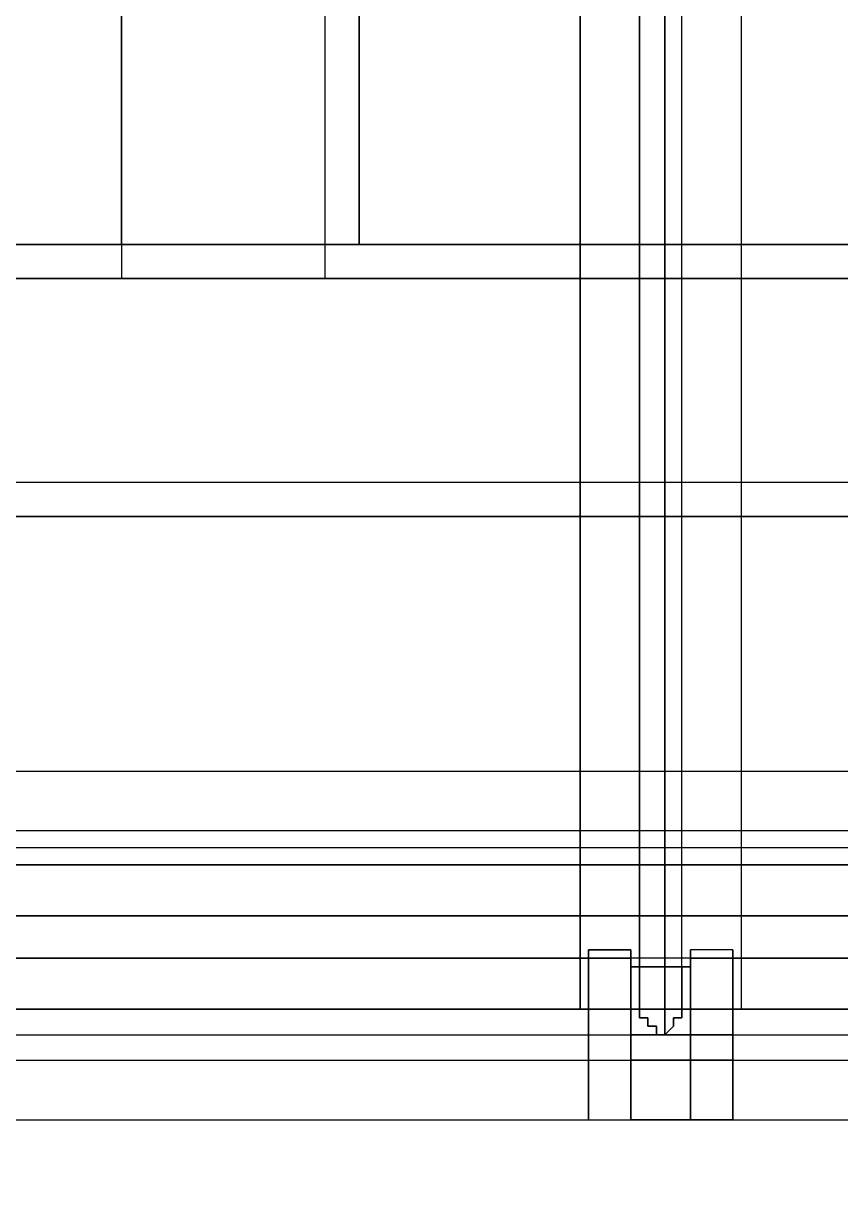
# Model space of a CAD drawing. Header units: metres. Extents: x 114 to 218, y 8 to 180.
# Drawn here: x 184.131 to 185.612, y 84.456 to 86.564 of the extents above; entities that cross this region are included whole.
import ezdxf

# ---------------------------------------------------------------- set-up
doc = ezdxf.new("R2010")
doc.units = ezdxf.units.M
doc.header["$MEASUREMENT"] = 0
for name, color, linetype in [('_Route', 7, 'Continuous'), ('A-2D-I-WALL', 7, 'Continuous'), ('A-3D-I-WALL', 7, 'Continuous'), ('PL-DCW-Fitting', 7, 'Continuous'), ('PL-DCW-Pipe', 7, 'Continuous'), ('PL-DCW-Pipe_Fitting-Insulation', 7, 'Continuous'), ('PL-DHWR-Pipe', 7, 'Continuous'), ('PL-DHWR-Pipe_Fitting-Insulation', 7, 'Continuous')]:
    doc.layers.add(name, color=color, linetype=linetype)

msp = doc.modelspace()

# ---------------------------------------------------------------- linework, layer by layer
at = {"layer": '_Route', "color": 4, "true_color": 0x00ffff}
for points in [[(185.2934, 89.3781), (185.2934, 84.7328)], [(185.2934, 89.3781), (185.2934, 84.7328)], [(193.461, 85.4557), (193.461, 85.0712), (169.3117, 85.0712), (169.3117, 65.721), (150.623, 65.721), (150.623, 77.2265), (141.1786, 77.2265), (140.8402, 77.2265), (130.5806, 77.2265), (130.2422, 77.2265), (126.489, 77.2265)], [(193.461, 85.4557), (193.461, 85.0712), (169.3117, 85.0712), (169.3117, 65.721), (150.623, 65.721), (150.623, 77.2265), (141.1786, 77.2265), (140.8402, 77.2265), (130.5806, 77.2265), (130.2422, 77.2265), (126.489, 77.2265)], [(165.8816, 84.7328), (196.7835, 84.7328)], [(165.8816, 84.7328), (196.7835, 84.7328)]]:
    msp.add_lwpolyline(points, dxfattribs=at)
at = {"layer": 'A-2D-I-WALL', "color": 9, "true_color": 0xbababa}
for points in [[(184.6781, 86.1018), (184.6781, 89.7934)], [(184.3089, 89.7318), (184.3089, 86.1633)], [(184.7396, 86.1633), (184.7396, 89.7318)], [(182.5554, 85.6711), (188.8619, 85.6711), (188.8619, 86.1633), (184.7396, 86.1633)], [(184.3089, 86.1633), (182.5554, 86.1633)], [(184.3089, 86.1633), (184.3089, 86.1018)], [(188.8004, 86.1018), (182.4939, 86.1018)], [(188.8004, 85.7326), (182.4939, 85.7326)]]:
    msp.add_lwpolyline(points, dxfattribs=at)
at = {"layer": 'A-3D-I-WALL', "color": 42, "true_color": 0xdda500}
for points in [[(184.3089, 89.7318), (184.3089, 86.1633), (184.3089, 89.7318)], [(184.7396, 89.7318), (184.7396, 86.1633), (184.7396, 89.7318)], [(188.8619, 86.1018), (188.8619, 86.1633), (182.5554, 86.1633), (182.5554, 86.1018), (188.8004, 86.1018), (188.8004, 85.7326), (188.8619, 85.7326), (188.8619, 86.1018)], [(182.5554, 85.6711), (188.8619, 85.6711), (188.8619, 85.7326), (188.8004, 85.7326), (182.5554, 85.7326), (182.5554, 85.6711), (182.5554, 86.1633), (188.8619, 86.1633)], [(182.5554, 85.6711), (182.5554, 86.1633), (184.3089, 86.1633), (184.7396, 86.1633), (188.8619, 86.1633), (188.8619, 85.6711), (182.5554, 85.6711), (188.8619, 85.6711)], [(184.3089, 86.1633), (184.3089, 86.1633)], [(184.3089, 86.1633), (184.7396, 86.1633)], [(184.7396, 86.1633), (184.3089, 86.1633)], [(184.3089, 86.1633), (184.3089, 86.1633)], [(184.7396, 86.1633), (184.7396, 86.1633)], [(184.7396, 86.1633), (184.7396, 86.1633)]]:
    msp.add_lwpolyline(points, dxfattribs=at)
at = {"layer": 'PL-DCW-Fitting', "color": 152, "true_color": 0x006edd}
for points in [[(185.3395, 84.8558), (185.3241, 84.8558), (185.2934, 84.8558), (185.2472, 84.8558), (185.2318, 84.8558), (185.2472, 84.8558), (185.2934, 84.8558), (185.3241, 84.8558), (185.2934, 84.8558), (185.2626, 84.8558), (185.2472, 84.8558), (185.2626, 84.8558), (185.2934, 84.8558), (185.3241, 84.8558), (185.3395, 84.8558)], [(185.2318, 84.8558), (185.2318, 84.7789)], [(185.2318, 84.8558), (185.2318, 84.8558)], [(185.2318, 84.8558), (185.2318, 84.7789)], [(185.3395, 84.8558), (185.3241, 84.8558), (185.2934, 84.8558), (185.2472, 84.8558), (185.2318, 84.8558), (185.2472, 84.8558), (185.2934, 84.8558), (185.3241, 84.8558), (185.2934, 84.8558), (185.2626, 84.8558), (185.2472, 84.8558), (185.2626, 84.8558), (185.2934, 84.8558), (185.3241, 84.8558), (185.3395, 84.8558)], [(185.2318, 84.8558), (185.2318, 84.7789)], [(185.2318, 84.8558), (185.2318, 84.8558)], [(185.2318, 84.8558), (185.2318, 84.7789)], [(185.2472, 84.8558), (185.2472, 84.7789)], [(185.2472, 84.8558), (185.2472, 84.8558)], [(185.2472, 84.8558), (185.2472, 84.7789)], [(185.2472, 84.8558), (185.2472, 84.7789)], [(185.2472, 84.8558), (185.2472, 84.8558)], [(185.2472, 84.8558), (185.2472, 84.7789)], [(185.2934, 84.8558), (185.2934, 84.7789)], [(185.2934, 84.8558), (185.2934, 84.7789)], [(185.2934, 84.8558), (185.2934, 84.7789)], [(185.2934, 84.8558), (185.2934, 84.7789)], [(185.2934, 84.8558), (185.2934, 84.7789)], [(185.2934, 84.8558), (185.2934, 84.7789)], [(185.2934, 84.8558), (185.2934, 84.7789)], [(185.2934, 84.8558), (185.2934, 84.7789)], [(185.3241, 84.8558), (185.3241, 84.7789)], [(185.3241, 84.7789), (185.3241, 84.8558)], [(185.3241, 84.8558), (185.3241, 84.7789)], [(185.3241, 84.7789), (185.3241, 84.8558)], [(185.3395, 84.8558), (185.3395, 84.7789)], [(185.3395, 84.7789), (185.3395, 84.8558)], [(185.3395, 84.8558), (185.3395, 84.7789)], [(185.3395, 84.7789), (185.3395, 84.8558)], [(185.1549, 84.7789), (185.1549, 84.7635), (185.1549, 84.7328), (185.1549, 84.702), (185.1549, 84.6866), (185.1549, 84.702), (185.1549, 84.7328), (185.1549, 84.7635), (185.1549, 84.7789), (185.1549, 84.7635), (185.1549, 84.7328), (185.1549, 84.702), (185.1549, 84.6866), (185.1549, 84.702), (185.1549, 84.7328), (185.1549, 84.7635), (185.1549, 84.7789)], [(185.1549, 84.7789), (185.2318, 84.7789)], [(185.1549, 84.7789), (185.2318, 84.7789)], [(185.2472, 84.7789), (185.2318, 84.7789), (185.1549, 84.7789)], [(185.2318, 84.7789), (185.1549, 84.7789)], [(185.1549, 84.7789), (185.1549, 84.7635), (185.1549, 84.7328), (185.1549, 84.702), (185.1549, 84.6866), (185.1549, 84.702), (185.1549, 84.7328), (185.1549, 84.7635), (185.1549, 84.7789), (185.1549, 84.7635), (185.1549, 84.7328), (185.1549, 84.702), (185.1549, 84.6866), (185.1549, 84.702), (185.1549, 84.7328), (185.1549, 84.7635), (185.1549, 84.7789)], [(185.1549, 84.7789), (185.2318, 84.7789)], [(185.1549, 84.7789), (185.2318, 84.7789)], [(185.2472, 84.7789), (185.2318, 84.7789), (185.1549, 84.7789)], [(185.2318, 84.7789), (185.1549, 84.7789)], [(185.2318, 84.6866), (185.2318, 84.702), (185.2318, 84.7328), (185.2318, 84.7635), (185.2318, 84.7789), (185.2318, 84.7635), (185.2318, 84.7328), (185.2318, 84.702), (185.2318, 84.6866), (185.2318, 84.702), (185.2318, 84.7328), (185.2318, 84.7635), (185.2318, 84.7789), (185.2318, 84.7635), (185.2318, 84.7328), (185.2318, 84.702), (185.2318, 84.6866)], [(185.2318, 84.7789), (185.2318, 84.7635), (185.2318, 84.7328), (185.2318, 84.702), (185.2318, 84.6866), (185.2318, 84.702), (185.2318, 84.7328), (185.2318, 84.7635), (185.2318, 84.7789)], [(185.3395, 84.7789), (185.3241, 84.7789), (185.2934, 84.7789), (185.2472, 84.7789), (185.2318, 84.7789), (185.2472, 84.7789), (185.2934, 84.7789), (185.3241, 84.7789), (185.3395, 84.7789)], [(185.2472, 84.7789), (185.2318, 84.7789)], [(185.2318, 84.7789), (185.2318, 84.7789)], [(185.2318, 84.6866), (185.2318, 84.702), (185.2318, 84.7328), (185.2318, 84.7635), (185.2318, 84.7789), (185.2318, 84.7635), (185.2318, 84.7328), (185.2318, 84.702), (185.2318, 84.6866), (185.2318, 84.702), (185.2318, 84.7328), (185.2318, 84.7635), (185.2318, 84.7789), (185.2318, 84.7635), (185.2318, 84.7328), (185.2318, 84.702), (185.2318, 84.6866)], [(185.2318, 84.7789), (185.2318, 84.7635), (185.2318, 84.7328), (185.2318, 84.702), (185.2318, 84.6866), (185.2318, 84.702), (185.2318, 84.7328), (185.2318, 84.7635), (185.2318, 84.7789)], [(185.3395, 84.7789), (185.3241, 84.7789), (185.2934, 84.7789), (185.2472, 84.7789), (185.2318, 84.7789), (185.2472, 84.7789), (185.2934, 84.7789), (185.3241, 84.7789), (185.3395, 84.7789)], [(185.2472, 84.7789), (185.2318, 84.7789)], [(185.2318, 84.7789), (185.2318, 84.7789)], [(185.2472, 84.7789), (185.2626, 84.7789), (185.2934, 84.7789), (185.3241, 84.7789), (185.2934, 84.7789), (185.2626, 84.7789), (185.2472, 84.7789)], [(185.2934, 84.7328), (185.278, 84.7328), (185.278, 84.7482), (185.2626, 84.7482), (185.2626, 84.7635), (185.2472, 84.7635), (185.2472, 84.7789), (185.2472, 84.7635), (185.2626, 84.7635), (185.2626, 84.7482), (185.278, 84.7482), (185.278, 84.7328), (185.2934, 84.7328), (185.3087, 84.7482), (185.3087, 84.7635), (185.3241, 84.7635), (185.3241, 84.7789), (185.3241, 84.7635), (185.3087, 84.7635), (185.3087, 84.7482), (185.2934, 84.7328)], [(185.3241, 84.7789), (185.2934, 84.7789), (185.2626, 84.7789), (185.2472, 84.7789), (185.2626, 84.7789), (185.2934, 84.7789), (185.3241, 84.7789)], [(185.2472, 84.7789), (185.2472, 84.7789)], [(185.2472, 84.7789), (185.2472, 84.7789)], [(185.2472, 84.7789), (185.2472, 84.7789)], [(185.2472, 84.7789), (185.2626, 84.7789), (185.2934, 84.7789), (185.3241, 84.7789), (185.2934, 84.7789), (185.2626, 84.7789), (185.2472, 84.7789)], [(185.2934, 84.7328), (185.278, 84.7328), (185.278, 84.7482), (185.2626, 84.7482), (185.2626, 84.7635), (185.2472, 84.7635), (185.2472, 84.7789), (185.2472, 84.7635), (185.2626, 84.7635), (185.2626, 84.7482), (185.278, 84.7482), (185.278, 84.7328), (185.2934, 84.7328), (185.3087, 84.7482), (185.3087, 84.7635), (185.3241, 84.7635), (185.3241, 84.7789), (185.3241, 84.7635), (185.3087, 84.7635), (185.3087, 84.7482), (185.2934, 84.7328)], [(185.3241, 84.7789), (185.2934, 84.7789), (185.2626, 84.7789), (185.2472, 84.7789), (185.2626, 84.7789), (185.2934, 84.7789), (185.3241, 84.7789)], [(185.2472, 84.7789), (185.2472, 84.7789)], [(185.2472, 84.7789), (185.2472, 84.7789)], [(185.2472, 84.7789), (185.2472, 84.7789)], [(185.2934, 84.7328), (185.2934, 84.7789)], [(185.2934, 84.7328), (185.2934, 84.7789)], [(185.2934, 84.7328), (185.2934, 84.7789)], [(185.2934, 84.7328), (185.2934, 84.7789)], [(185.3395, 84.7789), (185.3241, 84.7789)], [(185.3241, 84.7789), (185.3241, 84.7789)], [(185.3241, 84.7789), (185.3241, 84.7789)], [(185.3395, 84.7789), (185.3241, 84.7789)], [(185.3241, 84.7789), (185.3241, 84.7789)], [(185.3395, 84.7789), (185.3241, 84.7789)], [(185.3241, 84.7789), (185.3241, 84.7789)], [(185.3241, 84.7789), (185.3241, 84.7789)], [(185.3395, 84.7789), (185.3241, 84.7789)], [(185.3241, 84.7789), (185.3241, 84.7789)], [(185.3395, 84.6866), (185.3395, 84.702), (185.3395, 84.7328), (185.3395, 84.7635), (185.3395, 84.7789), (185.3395, 84.7635), (185.3395, 84.7328), (185.3395, 84.702), (185.3395, 84.6866)], [(185.3395, 84.7789), (185.3395, 84.7635), (185.3395, 84.7328), (185.3395, 84.702), (185.3395, 84.6866), (185.3395, 84.702), (185.3395, 84.7328), (185.3395, 84.7635), (185.3395, 84.7789), (185.3395, 84.7635), (185.3395, 84.7328), (185.3395, 84.702), (185.3395, 84.6866), (185.3395, 84.702), (185.3395, 84.7328), (185.3395, 84.7635), (185.3395, 84.7789)], [(185.4164, 84.7789), (185.3395, 84.7789)], [(185.4164, 84.7789), (185.3395, 84.7789)], [(185.3395, 84.7789), (185.3395, 84.7789)], [(185.3395, 84.7789), (185.3395, 84.7789)], [(185.4164, 84.7789), (185.3395, 84.7789)], [(185.4164, 84.7789), (185.3395, 84.7789)], [(185.3395, 84.6866), (185.3395, 84.702), (185.3395, 84.7328), (185.3395, 84.7635), (185.3395, 84.7789), (185.3395, 84.7635), (185.3395, 84.7328), (185.3395, 84.702), (185.3395, 84.6866)], [(185.3395, 84.7789), (185.3395, 84.7635), (185.3395, 84.7328), (185.3395, 84.702), (185.3395, 84.6866), (185.3395, 84.702), (185.3395, 84.7328), (185.3395, 84.7635), (185.3395, 84.7789), (185.3395, 84.7635), (185.3395, 84.7328), (185.3395, 84.702), (185.3395, 84.6866), (185.3395, 84.702), (185.3395, 84.7328), (185.3395, 84.7635), (185.3395, 84.7789)], [(185.4164, 84.7789), (185.3395, 84.7789)], [(185.4164, 84.7789), (185.3395, 84.7789)], [(185.3395, 84.7789), (185.3395, 84.7789)], [(185.3395, 84.7789), (185.3395, 84.7789)], [(185.4164, 84.7789), (185.3395, 84.7789)], [(185.4164, 84.7789), (185.3395, 84.7789)], [(185.4164, 84.6866), (185.4164, 84.702), (185.4164, 84.7328), (185.4164, 84.7635), (185.4164, 84.7789), (185.4164, 84.7635), (185.4164, 84.7328), (185.4164, 84.702), (185.4164, 84.6866), (185.4164, 84.702), (185.4164, 84.7328), (185.4164, 84.7635), (185.4164, 84.7789), (185.4164, 84.7635), (185.4164, 84.7328), (185.4164, 84.702), (185.4164, 84.6866)], [(185.4164, 84.7789), (185.4164, 84.7789)], [(185.4164, 84.6866), (185.4164, 84.702), (185.4164, 84.7328), (185.4164, 84.7635), (185.4164, 84.7789), (185.4164, 84.7635), (185.4164, 84.7328), (185.4164, 84.702), (185.4164, 84.6866), (185.4164, 84.702), (185.4164, 84.7328), (185.4164, 84.7635), (185.4164, 84.7789), (185.4164, 84.7635), (185.4164, 84.7328), (185.4164, 84.702), (185.4164, 84.6866)], [(185.4164, 84.7789), (185.4164, 84.7789)], [(185.1549, 84.7328), (185.2318, 84.7328)], [(185.1549, 84.7328), (185.2318, 84.7328)], [(185.1549, 84.7328), (185.2318, 84.7328)], [(185.1549, 84.7328), (185.2318, 84.7328)], [(185.1549, 84.7328), (185.2318, 84.7328)], [(185.1549, 84.7328), (185.2318, 84.7328)], [(185.1549, 84.7328), (185.2318, 84.7328)], [(185.1549, 84.7328), (185.2318, 84.7328)], [(185.3395, 84.7328), (185.2934, 84.7328), (185.2318, 84.7328)], [(185.3395, 84.7328), (185.2934, 84.7328), (185.2318, 84.7328)], [(185.2318, 84.7328), (185.2318, 84.7328)], [(185.3395, 84.7328), (185.2934, 84.7328), (185.2318, 84.7328)], [(185.3395, 84.7328), (185.2934, 84.7328), (185.2318, 84.7328)], [(185.2318, 84.7328), (185.2318, 84.7328)], [(185.2934, 84.7328), (185.2934, 84.7328)], [(185.2934, 84.7328), (185.2934, 84.7328)], [(185.4164, 84.7328), (185.3395, 84.7328)], [(185.4164, 84.7328), (185.3395, 84.7328)], [(185.4164, 84.7328), (185.3395, 84.7328)], [(185.4164, 84.7328), (185.3395, 84.7328)], [(185.4164, 84.7328), (185.3395, 84.7328)], [(185.4164, 84.7328), (185.3395, 84.7328)], [(185.4164, 84.7328), (185.3395, 84.7328)], [(185.4164, 84.7328), (185.3395, 84.7328)], [(185.1549, 84.6866), (185.2318, 84.6866)], [(185.1549, 84.6866), (185.2318, 84.6866)], [(185.1549, 84.6866), (185.1549, 84.6866)], [(185.1549, 84.6866), (185.2318, 84.6866)], [(185.1549, 84.6866), (185.2318, 84.6866)], [(185.1549, 84.6866), (185.2318, 84.6866)], [(185.1549, 84.6866), (185.2318, 84.6866)], [(185.1549, 84.6866), (185.1549, 84.6866)], [(185.1549, 84.6866), (185.2318, 84.6866)], [(185.1549, 84.6866), (185.2318, 84.6866)], [(185.3395, 84.6866), (185.2318, 84.6866)], [(185.2318, 84.6866), (185.2318, 84.6866)], [(185.2318, 84.6866), (185.3395, 84.6866)], [(185.3395, 84.6866), (185.2318, 84.6866)], [(185.2318, 84.6866), (185.2318, 84.6866)], [(185.2318, 84.6866), (185.3395, 84.6866)], [(185.4164, 84.6866), (185.3395, 84.6866)], [(185.4164, 84.6866), (185.3395, 84.6866)], [(185.3395, 84.6866), (185.4164, 84.6866)], [(185.3395, 84.6866), (185.4164, 84.6866)], [(185.4164, 84.6866), (185.3395, 84.6866)], [(185.4164, 84.6866), (185.3395, 84.6866)], [(185.3395, 84.6866), (185.4164, 84.6866)], [(185.3395, 84.6866), (185.4164, 84.6866)]]:
    msp.add_lwpolyline(points, dxfattribs=at)
at = {"layer": 'PL-DCW-Pipe', "color": 152, "true_color": 0x006edd}
for points in [[(185.2472, 84.7789), (185.2472, 89.3165)], [(185.2472, 89.3165), (185.2472, 84.7789)], [(185.2472, 84.7789), (185.2472, 89.3165)], [(185.2472, 89.3165), (185.2472, 84.7789)], [(185.2934, 84.7789), (185.2934, 89.3165)], [(185.2934, 84.7789), (185.2934, 89.3165)], [(185.2934, 84.7789), (185.2934, 89.3165)], [(185.2934, 84.7789), (185.2934, 89.3165)], [(185.3241, 84.7789), (185.3241, 89.3165)], [(185.3241, 84.7789), (185.3241, 89.3165)], [(185.3241, 84.7789), (185.3241, 89.3165)], [(185.3241, 84.7789), (185.3241, 89.3165)], [(165.8816, 84.7789), (185.2318, 84.7789)], [(185.2318, 84.7789), (165.8816, 84.7789)], [(165.8816, 84.7789), (185.2318, 84.7789)], [(185.2318, 84.7789), (165.8816, 84.7789)], [(185.2318, 84.6866), (185.2318, 84.702), (185.2318, 84.7328), (185.2318, 84.7635), (185.2318, 84.7789), (185.2318, 84.7635), (185.2318, 84.7328), (185.2318, 84.702), (185.2318, 84.6866)], [(185.2318, 84.6866), (185.2318, 84.702), (185.2318, 84.7328), (185.2318, 84.7635), (185.2318, 84.7789), (185.2318, 84.7635), (185.2318, 84.7328), (185.2318, 84.702), (185.2318, 84.6866)], [(185.2472, 84.7789), (185.2626, 84.7789), (185.2934, 84.7789), (185.3241, 84.7789), (185.2934, 84.7789), (185.2626, 84.7789), (185.2472, 84.7789)], [(185.2472, 84.7789), (185.2626, 84.7789), (185.2934, 84.7789), (185.3241, 84.7789), (185.2934, 84.7789), (185.2626, 84.7789), (185.2472, 84.7789)], [(185.3241, 84.7789), (185.3241, 84.7789)], [(185.3241, 84.7789), (185.3241, 84.7789)], [(185.3395, 84.7789), (185.3395, 84.7635), (185.3395, 84.7328), (185.3395, 84.702), (185.3395, 84.6866), (185.3395, 84.702), (185.3395, 84.7328), (185.3395, 84.7635), (185.3395, 84.7789)], [(185.3395, 84.7789), (195.8914, 84.7789)], [(195.8914, 84.7789), (185.3395, 84.7789)], [(185.3395, 84.7789), (185.3395, 84.7635), (185.3395, 84.7328), (185.3395, 84.702), (185.3395, 84.6866), (185.3395, 84.702), (185.3395, 84.7328), (185.3395, 84.7635), (185.3395, 84.7789)], [(185.3395, 84.7789), (195.8914, 84.7789)], [(195.8914, 84.7789), (185.3395, 84.7789)], [(165.8816, 84.7328), (185.2318, 84.7328)], [(165.8816, 84.7328), (165.8816, 84.7328), (185.2318, 84.7328)], [(165.8816, 84.7328), (185.2318, 84.7328)], [(165.8816, 84.7328), (165.8816, 84.7328), (185.2318, 84.7328)], [(185.3395, 84.7328), (195.8914, 84.7328)], [(185.3395, 84.7328), (185.3395, 84.7328), (195.8914, 84.7328)], [(185.3395, 84.7328), (195.8914, 84.7328)], [(185.3395, 84.7328), (185.3395, 84.7328), (195.8914, 84.7328)], [(165.8816, 84.6866), (185.2318, 84.6866)], [(165.8816, 84.6866), (185.2318, 84.6866)], [(165.8816, 84.6866), (185.2318, 84.6866)], [(165.8816, 84.6866), (185.2318, 84.6866)], [(185.3395, 84.6866), (195.8914, 84.6866)], [(185.3395, 84.6866), (195.8914, 84.6866)], [(185.3395, 84.6866), (195.8914, 84.6866)], [(185.3395, 84.6866), (195.8914, 84.6866)]]:
    msp.add_lwpolyline(points, dxfattribs=at)
at = {"layer": 'PL-DCW-Pipe_Fitting-Insulation', "color": 7, "true_color": 0xfafafa}
for points in [[(185.1395, 84.7789), (185.1395, 89.3165)], [(185.1395, 89.3165), (185.1395, 84.7789)], [(185.1395, 84.7789), (185.1395, 89.3165)], [(185.1395, 89.3165), (185.1395, 84.7789)], [(185.2934, 84.7789), (185.2934, 89.3165)], [(185.2934, 84.7789), (185.2934, 89.3165)], [(185.2934, 84.7789), (185.2934, 89.3165)], [(185.2934, 84.7789), (185.2934, 89.3165)], [(185.4318, 84.7789), (185.4318, 89.3165)], [(185.4318, 84.7789), (185.4318, 89.3165)], [(185.4318, 84.7789), (185.4318, 89.3165)], [(185.4318, 84.7789), (185.4318, 89.3165)], [(185.1549, 84.8866), (185.1549, 84.8558), (185.1549, 84.8097), (185.1549, 84.7328), (185.1549, 84.6559), (185.1549, 84.5943), (185.1549, 84.579), (185.1549, 84.5943), (185.1549, 84.6559), (185.1549, 84.7328), (185.1549, 84.8097), (185.1549, 84.8558), (185.1549, 84.8866)], [(185.1549, 84.8866), (185.2318, 84.8866)], [(185.2318, 84.8866), (185.1549, 84.8866)], [(185.1549, 84.8866), (185.1549, 84.8558), (185.1549, 84.8097), (185.1549, 84.7328), (185.1549, 84.6559), (185.1549, 84.5943), (185.1549, 84.579), (185.1549, 84.5943), (185.1549, 84.6559), (185.1549, 84.7328), (185.1549, 84.8097), (185.1549, 84.8558), (185.1549, 84.8866)], [(185.1549, 84.8866), (185.2318, 84.8866)], [(185.2318, 84.8866), (185.1549, 84.8866)], [(185.2318, 84.579), (185.2318, 84.5943), (185.2318, 84.6559), (185.2318, 84.7328), (185.2318, 84.8097), (185.2318, 84.8558), (185.2318, 84.8866), (185.2318, 84.8558), (185.2318, 84.8097), (185.2318, 84.7328), (185.2318, 84.6559), (185.2318, 84.5943), (185.2318, 84.579)], [(185.2318, 84.579), (185.2318, 84.5943), (185.2318, 84.6559), (185.2318, 84.7328), (185.2318, 84.8097), (185.2318, 84.8558), (185.2318, 84.8866), (185.2318, 84.8558), (185.2318, 84.8097), (185.2318, 84.7328), (185.2318, 84.6559), (185.2318, 84.5943), (185.2318, 84.579)], [(185.3395, 84.8866), (185.3395, 84.8558), (185.3395, 84.8097), (185.3395, 84.7328), (185.3395, 84.6559), (185.3395, 84.5943), (185.3395, 84.579), (185.3395, 84.5943), (185.3395, 84.6559), (185.3395, 84.7328), (185.3395, 84.8097), (185.3395, 84.8558), (185.3395, 84.8866)], [(185.4164, 84.8866), (185.3395, 84.8866)], [(185.3395, 84.8866), (185.3395, 84.8866)], [(185.4164, 84.8866), (185.3395, 84.8866)], [(185.3395, 84.8866), (185.3395, 84.8558), (185.3395, 84.8097), (185.3395, 84.7328), (185.3395, 84.6559), (185.3395, 84.5943), (185.3395, 84.579), (185.3395, 84.5943), (185.3395, 84.6559), (185.3395, 84.7328), (185.3395, 84.8097), (185.3395, 84.8558), (185.3395, 84.8866)], [(185.4164, 84.8866), (185.3395, 84.8866)], [(185.3395, 84.8866), (185.3395, 84.8866)], [(185.4164, 84.8866), (185.3395, 84.8866)], [(185.4164, 84.579), (185.4164, 84.5943), (185.4164, 84.6559), (185.4164, 84.7328), (185.4164, 84.8097), (185.4164, 84.8558), (185.4164, 84.8866), (185.4164, 84.8558), (185.4164, 84.8097), (185.4164, 84.7328), (185.4164, 84.6559), (185.4164, 84.5943), (185.4164, 84.579)], [(185.4164, 84.8866), (185.4164, 84.8866)], [(185.4164, 84.579), (185.4164, 84.5943), (185.4164, 84.6559), (185.4164, 84.7328), (185.4164, 84.8097), (185.4164, 84.8558), (185.4164, 84.8866), (185.4164, 84.8558), (185.4164, 84.8097), (185.4164, 84.7328), (185.4164, 84.6559), (185.4164, 84.5943), (185.4164, 84.579)], [(185.4164, 84.8866), (185.4164, 84.8866)], [(165.8816, 84.8712), (185.2318, 84.8712)], [(185.2318, 84.8712), (165.8816, 84.8712)], [(165.8816, 84.8712), (185.2318, 84.8712)], [(185.2318, 84.8712), (165.8816, 84.8712)], [(185.2318, 84.579), (185.2318, 84.6097), (185.2318, 84.6559), (185.2318, 84.7328), (185.2318, 84.8097), (185.2318, 84.8558), (185.2318, 84.8712), (185.2318, 84.8558), (185.2318, 84.8097), (185.2318, 84.7328), (185.2318, 84.6559), (185.2318, 84.6097), (185.2318, 84.579)], [(185.3395, 84.8712), (185.2318, 84.8712)], [(185.3395, 84.8712), (185.2318, 84.8712)], [(185.2318, 84.579), (185.2318, 84.6097), (185.2318, 84.6559), (185.2318, 84.7328), (185.2318, 84.8097), (185.2318, 84.8558), (185.2318, 84.8712), (185.2318, 84.8558), (185.2318, 84.8097), (185.2318, 84.7328), (185.2318, 84.6559), (185.2318, 84.6097), (185.2318, 84.579)], [(185.2318, 84.579), (185.2318, 84.6097), (185.2318, 84.6559), (185.2318, 84.7328), (185.2318, 84.8097), (185.2318, 84.8558), (185.2318, 84.8712), (185.2318, 84.8558), (185.2318, 84.8097), (185.2318, 84.7328), (185.2318, 84.6559), (185.2318, 84.6097), (185.2318, 84.579)], [(185.3395, 84.8712), (185.2318, 84.8712)], [(185.3395, 84.8712), (185.2318, 84.8712)], [(185.2318, 84.579), (185.2318, 84.6097), (185.2318, 84.6559), (185.2318, 84.7328), (185.2318, 84.8097), (185.2318, 84.8558), (185.2318, 84.8712), (185.2318, 84.8558), (185.2318, 84.8097), (185.2318, 84.7328), (185.2318, 84.6559), (185.2318, 84.6097), (185.2318, 84.579)], [(185.3395, 84.579), (185.3395, 84.6097), (185.3395, 84.6559), (185.3395, 84.7328), (185.3395, 84.8097), (185.3395, 84.8558), (185.3395, 84.8712), (185.3395, 84.8558), (185.3395, 84.8097), (185.3395, 84.7328), (185.3395, 84.6559), (185.3395, 84.6097), (185.3395, 84.579)], [(185.3395, 84.8712), (185.3395, 84.8712)], [(185.3395, 84.8712), (185.3395, 84.8558), (185.3395, 84.8097), (185.3395, 84.7328), (185.3395, 84.6559), (185.3395, 84.6097), (185.3395, 84.579), (185.3395, 84.6097), (185.3395, 84.6559), (185.3395, 84.7328), (185.3395, 84.8097), (185.3395, 84.8558), (185.3395, 84.8712)], [(185.3395, 84.8712), (195.8914, 84.8712)], [(195.8914, 84.8712), (185.3395, 84.8712)], [(185.3395, 84.579), (185.3395, 84.6097), (185.3395, 84.6559), (185.3395, 84.7328), (185.3395, 84.8097), (185.3395, 84.8558), (185.3395, 84.8712), (185.3395, 84.8558), (185.3395, 84.8097), (185.3395, 84.7328), (185.3395, 84.6559), (185.3395, 84.6097), (185.3395, 84.579)], [(185.3395, 84.8712), (185.3395, 84.8712)], [(185.3395, 84.8712), (185.3395, 84.8558), (185.3395, 84.8097), (185.3395, 84.7328), (185.3395, 84.6559), (185.3395, 84.6097), (185.3395, 84.579), (185.3395, 84.6097), (185.3395, 84.6559), (185.3395, 84.7328), (185.3395, 84.8097), (185.3395, 84.8558), (185.3395, 84.8712)], [(185.3395, 84.8712), (195.8914, 84.8712)], [(195.8914, 84.8712), (185.3395, 84.8712)], [(185.1395, 84.7789), (185.1549, 84.7789), (185.2164, 84.7789), (185.2934, 84.7789), (185.3549, 84.7789), (185.4164, 84.7789), (185.4318, 84.7789), (185.4164, 84.7789), (185.3549, 84.7789), (185.2934, 84.7789), (185.2164, 84.7789), (185.1549, 84.7789), (185.1395, 84.7789)], [(185.1395, 84.7789), (185.1549, 84.7789), (185.2164, 84.7789), (185.2934, 84.7789), (185.3549, 84.7789), (185.4164, 84.7789), (185.4318, 84.7789), (185.4164, 84.7789), (185.3549, 84.7789), (185.2934, 84.7789), (185.2164, 84.7789), (185.1549, 84.7789), (185.1395, 84.7789)], [(185.1549, 84.7789), (185.1549, 84.7635), (185.1549, 84.7328), (185.1549, 84.702), (185.1549, 84.6866), (185.1549, 84.702), (185.1549, 84.7328), (185.1549, 84.7635), (185.1549, 84.7789)], [(185.1549, 84.7789), (185.2318, 84.7789)], [(185.2318, 84.7789), (185.1549, 84.7789)], [(185.1549, 84.7789), (185.1549, 84.7635), (185.1549, 84.7328), (185.1549, 84.702), (185.1549, 84.6866), (185.1549, 84.702), (185.1549, 84.7328), (185.1549, 84.7635), (185.1549, 84.7789)], [(185.1549, 84.7789), (185.2318, 84.7789)], [(185.2318, 84.7789), (185.1549, 84.7789)], [(185.2318, 84.6866), (185.2318, 84.702), (185.2318, 84.7328), (185.2318, 84.7635), (185.2318, 84.7789), (185.2318, 84.7635), (185.2318, 84.7328), (185.2318, 84.702), (185.2318, 84.6866)], [(185.2318, 84.6866), (185.2318, 84.702), (185.2318, 84.7328), (185.2318, 84.7635), (185.2318, 84.7789), (185.2318, 84.7635), (185.2318, 84.7328), (185.2318, 84.702), (185.2318, 84.6866)], [(185.3395, 84.7789), (185.3395, 84.7635), (185.3395, 84.7328), (185.3395, 84.702), (185.3395, 84.6866), (185.3395, 84.702), (185.3395, 84.7328), (185.3395, 84.7635), (185.3395, 84.7789)], [(185.4164, 84.7789), (185.3395, 84.7789)], [(185.3395, 84.7789), (185.3395, 84.7789)], [(185.4164, 84.7789), (185.3395, 84.7789)], [(185.3395, 84.7789), (185.3395, 84.7635), (185.3395, 84.7328), (185.3395, 84.702), (185.3395, 84.6866), (185.3395, 84.702), (185.3395, 84.7328), (185.3395, 84.7635), (185.3395, 84.7789)], [(185.4164, 84.7789), (185.3395, 84.7789)], [(185.3395, 84.7789), (185.3395, 84.7789)], [(185.4164, 84.7789), (185.3395, 84.7789)], [(185.4164, 84.6866), (185.4164, 84.702), (185.4164, 84.7328), (185.4164, 84.7635), (185.4164, 84.7789), (185.4164, 84.7635), (185.4164, 84.7328), (185.4164, 84.702), (185.4164, 84.6866)], [(185.4164, 84.7789), (185.4164, 84.7789)], [(185.4164, 84.6866), (185.4164, 84.702), (185.4164, 84.7328), (185.4164, 84.7635), (185.4164, 84.7789), (185.4164, 84.7635), (185.4164, 84.7328), (185.4164, 84.702), (185.4164, 84.6866)], [(185.4164, 84.7789), (185.4164, 84.7789)], [(185.4318, 84.7789), (185.4318, 84.7789)], [(185.4318, 84.7789), (185.4318, 84.7789)], [(165.8816, 84.7328), (185.2318, 84.7328)], [(165.8816, 84.7328), (165.8816, 84.7328), (185.2318, 84.7328)], [(165.8816, 84.7328), (185.2318, 84.7328)], [(165.8816, 84.7328), (165.8816, 84.7328), (185.2318, 84.7328)], [(185.1549, 84.7328), (185.2318, 84.7328)], [(185.1549, 84.7328), (185.2318, 84.7328)], [(185.1549, 84.7328), (185.2318, 84.7328)], [(185.1549, 84.7328), (185.2318, 84.7328)], [(185.1549, 84.7328), (185.2318, 84.7328)], [(185.1549, 84.7328), (185.2318, 84.7328)], [(185.1549, 84.7328), (185.2318, 84.7328)], [(185.1549, 84.7328), (185.2318, 84.7328)], [(185.3395, 84.7328), (185.2318, 84.7328)], [(185.3395, 84.7328), (185.2318, 84.7328)], [(185.2318, 84.7328), (185.2318, 84.7328)], [(185.3395, 84.7328), (185.2318, 84.7328)], [(185.3395, 84.7328), (185.2318, 84.7328)], [(185.2318, 84.7328), (185.2318, 84.7328)], [(185.4164, 84.7328), (185.3395, 84.7328)], [(185.4164, 84.7328), (185.3395, 84.7328)], [(185.4164, 84.7328), (185.3395, 84.7328)], [(185.4164, 84.7328), (185.3395, 84.7328)], [(185.3395, 84.7328), (195.8914, 84.7328)], [(185.3395, 84.7328), (185.3395, 84.7328), (195.8914, 84.7328)], [(185.4164, 84.7328), (185.3395, 84.7328)], [(185.4164, 84.7328), (185.3395, 84.7328)], [(185.4164, 84.7328), (185.3395, 84.7328)], [(185.4164, 84.7328), (185.3395, 84.7328)], [(185.3395, 84.7328), (195.8914, 84.7328)], [(185.3395, 84.7328), (185.3395, 84.7328), (195.8914, 84.7328)], [(185.1549, 84.6866), (185.2318, 84.6866)], [(185.1549, 84.6866), (185.1549, 84.6866)], [(185.1549, 84.6866), (185.2318, 84.6866)], [(185.1549, 84.6866), (185.2318, 84.6866)], [(185.1549, 84.6866), (185.1549, 84.6866)], [(185.1549, 84.6866), (185.2318, 84.6866)], [(185.2318, 84.6866), (185.2318, 84.6866)], [(185.2318, 84.6866), (185.2318, 84.6866)], [(185.4164, 84.6866), (185.3395, 84.6866)], [(185.3395, 84.6866), (185.4164, 84.6866)], [(185.4164, 84.6866), (185.3395, 84.6866)], [(185.3395, 84.6866), (185.4164, 84.6866)], [(165.8816, 84.579), (185.2318, 84.579)], [(165.8816, 84.579), (185.2318, 84.579)], [(165.8816, 84.579), (185.2318, 84.579)], [(165.8816, 84.579), (185.2318, 84.579)], [(185.1549, 84.579), (185.2318, 84.579)], [(185.1549, 84.579), (185.1549, 84.579)], [(185.1549, 84.579), (185.2318, 84.579)], [(185.1549, 84.579), (185.2318, 84.579)], [(185.1549, 84.579), (185.1549, 84.579)], [(185.1549, 84.579), (185.2318, 84.579)], [(185.3395, 84.579), (185.2318, 84.579)], [(185.2318, 84.579), (185.3395, 84.579)], [(185.3395, 84.579), (185.2318, 84.579)], [(185.2318, 84.579), (185.3395, 84.579)], [(185.4164, 84.579), (185.3395, 84.579)], [(185.3395, 84.579), (185.4164, 84.579)], [(185.3395, 84.579), (195.8914, 84.579)], [(185.3395, 84.579), (195.8914, 84.579)], [(185.4164, 84.579), (185.3395, 84.579)], [(185.3395, 84.579), (185.4164, 84.579)], [(185.3395, 84.579), (195.8914, 84.579)], [(185.3395, 84.579), (195.8914, 84.579)]]:
    msp.add_lwpolyline(points, dxfattribs=at)
at = {"layer": 'PL-DHWR-Pipe', "color": 30, "true_color": 0xff7f00}
for points in [[(193.4303, 85.1019), (169.3579, 85.1019)], [(193.4303, 85.1019), (169.3579, 85.1019)], [(193.4303, 85.1019), (169.3579, 85.1019)], [(193.4303, 85.1019), (169.3579, 85.1019)], [(193.4303, 85.0712), (169.3579, 85.0712)], [(193.4303, 85.0712), (193.4303, 85.0712), (169.3579, 85.0712)], [(193.4303, 85.0712), (169.3579, 85.0712)], [(193.4303, 85.0712), (193.4303, 85.0712), (169.3579, 85.0712)], [(193.4303, 85.0404), (169.3579, 85.0404)], [(169.3579, 85.0404), (193.4303, 85.0404)], [(193.4303, 85.0404), (169.3579, 85.0404)], [(169.3579, 85.0404), (193.4303, 85.0404)]]:
    msp.add_lwpolyline(points, dxfattribs=at)
at = {"layer": 'PL-DHWR-Pipe_Fitting-Insulation', "color": 7, "true_color": 0xfafafa}
for points in [[(193.4303, 85.2096), (169.3579, 85.2096)], [(193.4303, 85.2096), (169.3579, 85.2096)], [(193.4303, 85.2096), (169.3579, 85.2096)], [(193.4303, 85.2096), (169.3579, 85.2096)], [(193.4303, 85.0712), (169.3579, 85.0712)], [(193.4303, 85.0712), (193.4303, 85.0712), (169.3579, 85.0712)], [(193.4303, 85.0712), (169.3579, 85.0712)], [(193.4303, 85.0712), (193.4303, 85.0712), (169.3579, 85.0712)], [(193.4303, 84.9481), (169.3579, 84.9481)], [(169.3579, 84.9481), (193.4303, 84.9481)], [(193.4303, 84.9481), (169.3579, 84.9481)], [(169.3579, 84.9481), (193.4303, 84.9481)]]:
    msp.add_lwpolyline(points, dxfattribs=at)

doc.saveas('drawing.dxf')
